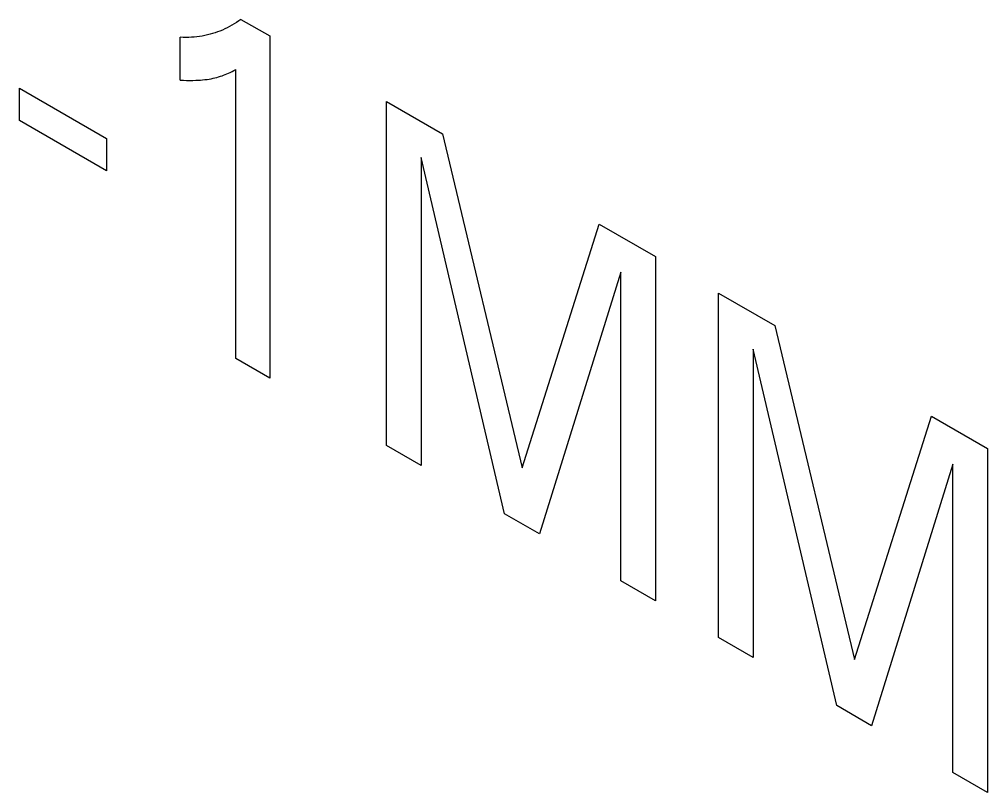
# Model space of a CAD drawing. Extents: x 0 to 420, y 0 to 297.
# Drawn here: x 166.68 to 170.585, y 133.577 to 136.695 of the extents above; entities that cross this region are included whole.
import ezdxf

# ---------------------------------------------------------------- set-up
doc = ezdxf.new("R2010")
doc.units = 0
doc.header["$LTSCALE"] = 23.1
doc.layers.add('40000_ISO', color=7, linetype='CONTINUOUS')

msp = doc.modelspace()

# ---------------------------------------------------------------- linework, layer by layer
at = {"layer": '40000_ISO', "color": 7, "linetype": 'CONTINUOUS'}
for p, q in [((167.5282, 136.6663), (167.5186, 136.6613)), ((167.5376, 136.6715), (167.5282, 136.6663)), ((167.5469, 136.677), (167.5376, 136.6715)), ((167.556, 136.6828), (167.5469, 136.677)), ((167.565, 136.6889), (167.556, 136.6828)), ((167.5737, 136.6952), (167.565, 136.6889)), ((167.5737, 136.6952), (167.6896, 136.6283)), ((167.329, 136.4499), (167.329, 136.6231)), ((167.3404, 136.6226), (167.329, 136.6231)), ((167.3518, 136.6225), (167.3404, 136.6226)), ((167.363, 136.6227), (167.3518, 136.6225)), ((167.3741, 136.6232), (167.363, 136.6227)), ((167.3851, 136.624), (167.3741, 136.6232)), ((167.3959, 136.6251), (167.3851, 136.624)), ((167.4067, 136.6264), (167.3959, 136.6251)), ((167.4173, 136.6281), (167.4067, 136.6264)), ((167.428, 136.6301), (167.4173, 136.6281)), ((167.4385, 136.6324), (167.428, 136.6301)), ((167.4489, 136.635), (167.4385, 136.6324)), ((167.4592, 136.6379), (167.4489, 136.635)), ((167.4693, 136.641), (167.4592, 136.6379)), ((167.4793, 136.6445), (167.4693, 136.641)), ((167.4892, 136.6482), (167.4793, 136.6445)), ((167.4989, 136.6522), (167.4892, 136.6482)), ((167.5088, 136.6566), (167.4989, 136.6522)), ((167.5186, 136.6613), (167.5088, 136.6566)), ((167.6896, 136.6283), (167.6896, 135.2481)), ((167.4912, 136.4655), (167.4976, 136.4676)), ((167.4976, 136.4676), (167.504, 136.4699)), ((167.504, 136.4699), (167.5103, 136.4724)), ((167.5103, 136.4724), (167.5172, 136.4753)), ((167.5172, 136.4753), (167.524, 136.4783)), ((167.524, 136.4783), (167.5308, 136.4815)), ((167.5308, 136.4815), (167.5382, 136.4852)), ((167.5382, 136.4852), (167.5455, 136.489)), ((167.5455, 136.489), (167.5527, 136.4929)), ((167.5527, 135.3272), (167.5527, 136.4929)), ((167.329, 136.4499), (167.3417, 136.4494)), ((167.3417, 136.4494), (167.3543, 136.4491)), ((167.3543, 136.4491), (167.3668, 136.449)), ((167.3668, 136.449), (167.3793, 136.4491)), ((167.3793, 136.4491), (167.3917, 136.4494)), ((167.3917, 136.4494), (167.4009, 136.4499)), ((167.4009, 136.4499), (167.4101, 136.4504)), ((167.4101, 136.4504), (167.4191, 136.4512)), ((167.4191, 136.4512), (167.4281, 136.4521)), ((167.4281, 136.4521), (167.437, 136.4533)), ((167.437, 136.4533), (167.4458, 136.4546)), ((167.4458, 136.4546), (167.4536, 136.456)), ((167.4536, 136.456), (167.4613, 136.4575)), ((167.4613, 136.4575), (167.4689, 136.4592)), ((167.4689, 136.4592), (167.4764, 136.4611)), ((167.4764, 136.4611), (167.4838, 136.4632)), ((167.4838, 136.4632), (167.4912, 136.4655)), ((166.6801, 136.2874), (166.6801, 136.4182)), ((166.6801, 136.4182), (167.0321, 136.215)), ((168.1603, 134.9764), (168.1603, 136.3644)), ((168.1603, 136.3644), (168.387, 136.2336)), ((167.0321, 136.0842), (166.6801, 136.2874)), ((168.387, 136.2336), (168.7078, 134.8866)), ((167.0321, 136.215), (167.0321, 136.0842)), ((168.6368, 134.7013), (168.3001, 136.1382)), ((168.3001, 136.1382), (168.3001, 134.8957)), ((168.7078, 134.8866), (169.0184, 135.869)), ((169.0184, 135.869), (169.2451, 135.7382)), ((169.2451, 135.7382), (169.2451, 134.3501)), ((169.1053, 135.6752), (168.7773, 134.6202)), ((169.1053, 134.4308), (169.1053, 135.6752)), ((169.5, 134.2029), (169.5, 135.591)), ((169.5, 135.591), (169.7266, 135.4601)), ((169.7266, 135.4601), (170.0474, 134.1131)), ((169.9765, 133.9278), (169.6397, 135.3647)), ((169.6397, 135.3647), (169.6397, 134.1223)), ((167.6896, 135.2481), (167.5527, 135.3272)), ((170.0474, 134.1131), (170.3581, 135.0956)), ((170.3581, 135.0956), (170.5848, 134.9647)), ((168.3001, 134.8957), (168.1603, 134.9764)), ((170.5848, 134.9647), (170.5848, 133.5767)), ((170.445, 134.9018), (170.117, 133.8467)), ((170.445, 133.6574), (170.445, 134.9018)), ((168.7773, 134.6202), (168.6368, 134.7013)), ((169.2451, 134.3501), (169.1053, 134.4308)), ((169.6397, 134.1223), (169.5, 134.2029)), ((170.117, 133.8467), (169.9765, 133.9278)), ((170.5848, 133.5767), (170.445, 133.6574))]:
    msp.add_line(p, q, dxfattribs=at)

doc.saveas('drawing.dxf')
